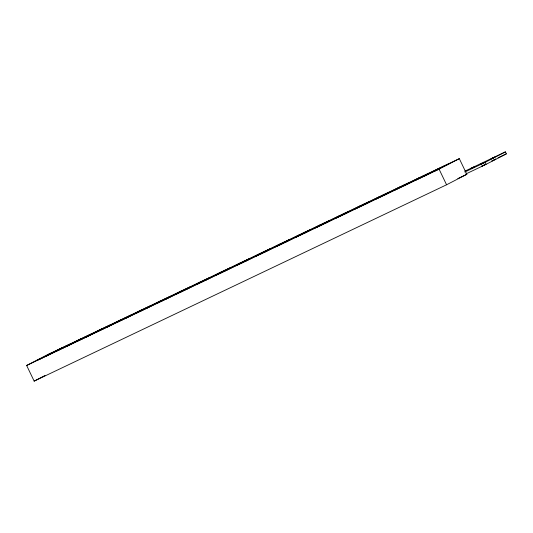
<?xml version="1.0" encoding="UTF-8"?>
<svg xmlns="http://www.w3.org/2000/svg" width="533" height="533" viewBox="0 0 533 533"><rect width="100%" height="100%" fill="white"/><g stroke="black" fill="none" stroke-linecap="round" stroke-linejoin="round"><path stroke-width="0.8" d="M40.948 358.462L37.057 360.321L40.948 358.462L39.042 359.375M26.65 365.471L46.897 354.998L459.319 158.654L466.821 174.311L446.567 184.784L34.152 381.128L26.65 365.471L439.072 169.134L459.319 158.654M41.721 358.296L61.975 347.822M46.518 356.017L66.765 345.537M61.588 348.842L81.842 338.362M66.385 346.557L86.632 336.083M81.456 339.381L101.703 328.908M86.253 337.096L106.5 326.622M101.323 329.92L121.571 319.447M106.12 327.642L126.368 317.162M121.191 320.466L141.438 309.986M125.988 318.181L146.235 307.708M141.058 311.005L161.306 300.532M145.855 308.72L166.103 298.247M160.926 301.545L181.173 291.071M165.723 299.266L185.97 288.786M180.794 292.091L201.041 281.611M185.591 289.805L205.838 279.332M200.661 282.63L220.909 272.156M205.458 280.351L225.706 269.871M220.529 273.176L240.776 262.696M225.326 270.891L245.573 260.417M240.396 263.715L260.644 253.242M245.193 261.43L265.441 250.956M260.264 254.254L280.511 243.781M265.061 251.976L285.308 241.496M280.131 244.8L300.379 234.32M284.928 242.515L305.176 232.042M299.999 235.339L320.246 224.866M304.796 233.054L325.043 222.581M319.867 225.879L340.114 215.405M324.664 223.6L344.911 213.127M339.734 216.425L359.982 205.951M344.531 214.139L364.779 203.666M359.602 206.964L379.849 196.49M364.399 204.685L384.646 194.205M379.469 197.51L399.717 187.03M384.26 195.225L404.514 184.751M399.337 188.049L419.584 177.576M404.127 185.764L424.381 175.29M419.205 178.588L439.452 168.115M423.995 176.31L444.249 165.83M34.152 381.128L44.999 375.512M464.869 172.006L485.15 162.352L505.397 151.872L506.35 153.857L486.103 164.337L465.815 173.991M495.843 159.061L493.904 160.007M484.803 164.764L485.403 164.464L484.837 164.717M159.214 302.178C162.612 300.512 153.957 304.643 157.235 303.13M177.136 293.616C173.738 295.282 182.413 291.138 179.121 292.664M368.403 202.154C371.794 200.495 363.146 204.625 366.418 203.106M118.999 321.326L116.527 322.492L120.491 320.593L119.519 321.039M328.228 221.242L325.71 222.468L329.68 220.569L328.708 221.015M492.958 160.42L493.438 160.186M484.39 164.964L481.432 166.363L484.43 164.91M69.443 344.445C62.361 347.902 76.472 341.047 69.397 344.511M198.003 283.676L195.997 284.655L196.963 284.209M197.956 283.743L199.962 282.757L197.443 283.982M277.473 245.84C270.391 249.304 284.502 242.448 277.426 245.906M407.185 183.652L405.18 184.638L406.153 184.191M337.076 217.471C329.527 221.162 344.438 213.906 337.029 217.531M407.139 183.718L409.151 182.739L406.632 183.965M493.005 157.955C485.923 161.419 500.034 154.563 492.958 158.021M109.178 325.53L111.137 324.61L107.173 326.509L109.132 325.59M188.649 287.693L190.607 286.774L186.637 288.679L188.602 287.76M287.987 240.403L289.945 239.484L285.974 241.389L287.94 240.47M58.93 349.881L60.889 348.962L56.984 350.841L58.883 349.948M308.36 230.702L305.842 231.928L309.813 230.029L308.84 230.476M347.03 212.341L348.096 211.788M367.45 202.573L367.963 202.327M138.913 311.805L136.395 313.031L140.359 311.132L139.386 311.578M158.268 302.591L158.781 302.344M366.897 202.88L367.41 202.633M386.765 193.419L389.283 192.193L385.312 194.099L386.285 193.646M446.92 164.737L448.886 163.818L444.915 165.723L446.874 164.804M157.708 302.904L158.221 302.657M177.576 293.443L178.648 292.89M217.311 274.528L219.829 273.302L215.865 275.201L216.831 274.755M237.738 264.761L239.697 263.842L235.733 265.74L237.691 264.821M317.208 226.925L319.167 226.005L315.196 227.911L317.162 226.991M416.54 179.634L418.505 178.715L414.534 180.62L416.5 179.701M493.951 159.94L494.464 159.693M464.836 171.186L505.397 151.872M492.918 160.473L493.391 160.246M498.089 157.795L506.35 153.857M457.807 178.602L466.821 174.311M348.575 211.561C351.853 210.055 343.279 214.066 346.55 212.567M494.944 159.467L495.657 159.134M485.15 162.352L486.103 164.337M439.072 169.134L446.567 184.784M47.644 354.845L51.534 352.986L47.644 354.845M76.865 341.367L80.756 339.508L76.865 341.367M87.379 335.93L91.27 334.071L87.379 335.93M96.733 331.906L100.624 330.047L96.733 331.906M127.114 317.008L131.005 315.15L127.114 317.008M146.981 307.554L150.872 305.695L146.981 307.554M166.849 298.094L170.74 296.235L166.849 298.094M206.577 279.179L210.475 277.32L206.577 279.179M226.445 269.718L230.343 267.859L226.445 269.718M246.313 260.264L250.21 258.405L246.313 260.264M255.673 256.24L259.564 254.381L255.673 256.24M266.18 250.803L270.078 248.944L266.18 250.803M295.402 237.325L299.299 235.466L295.402 237.325M355.005 208.949L358.902 207.09L355.005 208.949M374.872 199.495L378.77 197.636L374.872 199.495M394.74 190.034L398.637 188.176L394.74 190.034M425.121 175.137L429.018 173.278L425.121 175.137M434.475 171.12L438.373 169.261L434.475 171.12M471.205 168.355L475.096 166.496L471.205 168.355M480.559 164.337L484.45 162.478L480.559 164.337M492.019 160.879L492.512 160.666L492.019 160.879"/></g></svg>
